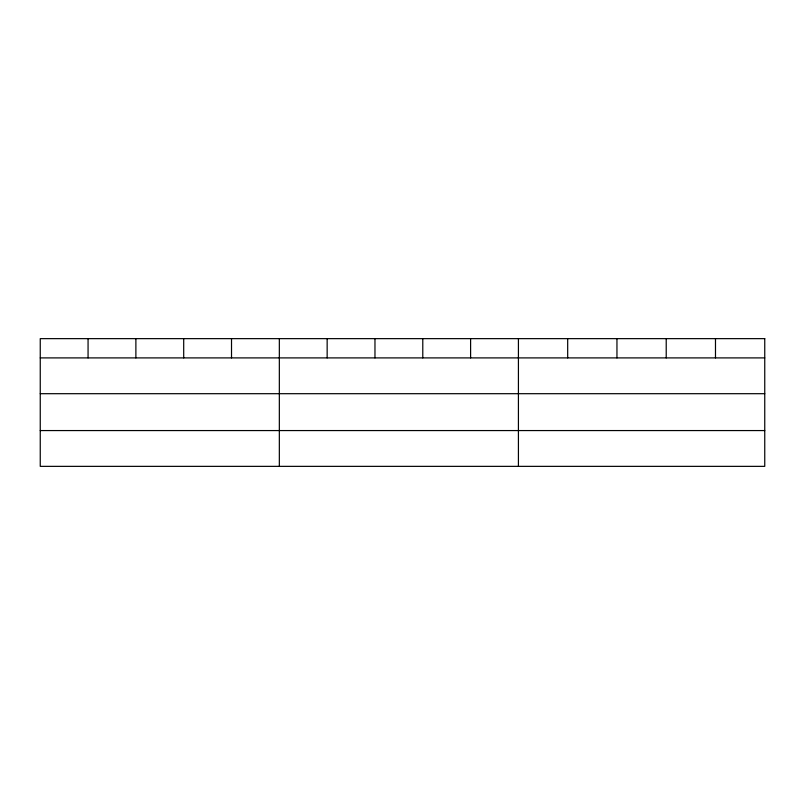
<?xml version="1.0" encoding="UTF-8"?>
<svg xmlns="http://www.w3.org/2000/svg" width="805" height="805" viewBox="0 0 805 805"><rect width="100%" height="100%" fill="white"/><g stroke="black" fill="none" stroke-linecap="round" stroke-linejoin="round"><path stroke-width="1.21" d="M40.25 357.903L764.75 357.903M40.25 393.695L764.75 393.695M40.25 430.564L764.75 430.564M715.484 338.643L715.484 357.903M666.218 338.643L666.218 357.903M616.952 338.643L616.952 357.903M567.686 338.643L567.686 357.903M518.42 338.643L518.42 466.357M470.603 338.643L470.603 357.903M422.786 338.643L422.786 357.903M374.969 338.643L374.969 357.903M327.152 338.643L327.152 357.903M279.335 338.643L279.335 466.357M231.518 338.643L231.518 357.903M183.701 338.643L183.701 357.903M135.884 338.643L135.884 357.903M88.067 338.643L88.067 357.903M764.75 338.643L40.25 338.643L40.25 466.357L764.75 466.357L764.75 338.643"/></g></svg>
